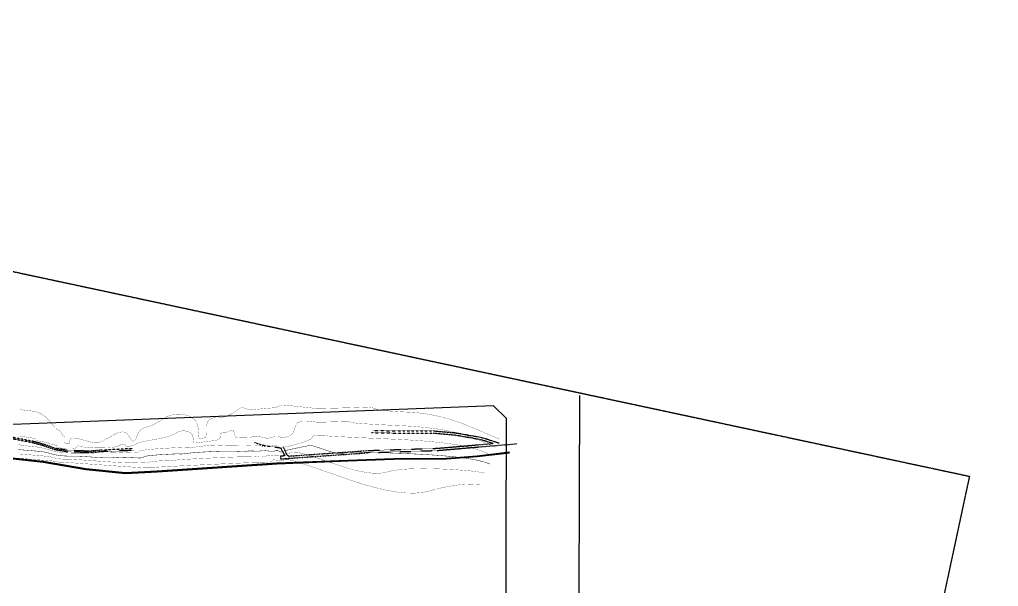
# Model space of a CAD drawing. Extents: x 11113384 to 13069430, y 3172370 to 5201108.
# Drawn here: x 12400344 to 13069430, y 4813356 to 5201108 of the extents above; entities that cross this region are included whole.
import ezdxf

# ---------------------------------------------------------------- set-up
doc = ezdxf.new("R2010")
doc.units = 0
doc.linetypes.add('CENTER2', pattern=[28.575, 19.05, -3.175, 3.175, -3.175])
doc.linetypes.add('X6', pattern=[2, 1, -1])
doc.layers.get('0').update_dxf_attribs({"linetype": 'CONTINUOUS'})
for name, color, linetype in [('1道路红线', 1, 'CONTINUOUS'), ('DGX', 2, 'CONTINUOUS'), ('DLSS', 4, 'CONTINUOUS'), ('DMTZ', 3, 'CONTINUOUS'), ('SXSS', 5, 'CONTINUOUS')]:
    doc.layers.add(name, color=color, linetype=linetype)
doc.linetypes.add('10422', pattern='A,2,[150,AAA.SHX,S=1,R=0,X=0,Y=1],2,[177,AAA.SHX,S=1,R=0,X=0,Y=0.8],1e-09', length=4)

msp = doc.modelspace()

# ---------------------------------------------------------------- linework, layer by layer
at = {"linetype": 'CENTER2', "ltscale": 5}
msp.add_lwpolyline([(11591258, 5201108), (13049603, 4888710), (12797457, 3711631), (11339112, 4024029)], close=True, dxfattribs=at)
at = {"layer": '1道路红线'}
msp.add_lwpolyline([(13069430, 4664020), (12791419, 4665417), (12782448, 4674462), (12783313, 4943953)], dxfattribs=at)
msp.add_lwpolyline([(11752097, 4709836), (12494127, 4723669, -0.118394), (12574100, 4700800, 0.1830605), (12643234, 4664474), (12722396, 4664076, 0.4147455), (12732446, 4674044), (12733262, 4928183), (12724297, 4936835), (12266630, 4919115)], format="xyb", dxfattribs=at)
at = {"layer": 'DGX', "linetype": 'Continuous', "const_width": 150}
for points in [[(12728432, 4914073), (12728312, 4914123), (12724939, 4915552), (12720894, 4917283), (12716179, 4919316), (12710792, 4921651), (12705100, 4923996), (12699470, 4926060), (12693903, 4927842), (12688397, 4929342), (12682953, 4930560), (12677572, 4931497), (12672252, 4932152), (12666995, 4932526), (12662056, 4932765), (12657695, 4933017), (12653910, 4933281), (12650702, 4933559), (12648070, 4933849), (12646015, 4934152), (12644536, 4934467), (12643634, 4934796), (12642962, 4935106), (12642173, 4935367), (12641267, 4935580), (12640244, 4935744), (12639104, 4935859), (12637847, 4935925), (12636473, 4935943), (12634982, 4935911), (12633527, 4935859), (12632262, 4935813), (12631187, 4935773), (12630301, 4935740), (12629606, 4935713), (12629100, 4935693), (12628783, 4935679), (12628656, 4935672), (12628435, 4935663), (12627834, 4935643), (12626853, 4935614), (12625493, 4935575), (12623753, 4935525), (12621633, 4935466), (12619134, 4935396), (12616256, 4935317), (12613377, 4935238), (12610877, 4935170), (12608756, 4935113), (12607015, 4935068), (12605652, 4935034), (12604669, 4935011), (12604065, 4935000), (12603840, 4935000), (12603627, 4935024), (12603062, 4935086), (12602143, 4935185), (12600872, 4935323), (12599247, 4935498), (12597269, 4935711), (12594937, 4935961), (12592253, 4936250), (12589561, 4936537), (12587207, 4936786), (12585191, 4936996), (12583513, 4937168), (12582173, 4937300), (12581171, 4937394), (12580507, 4937448), (12580182, 4937464), (12580035, 4937461), (12579907, 4937458), (12579798, 4937456), (12579709, 4937454), (12579639, 4937453), (12579588, 4937452), (12579556, 4937452), (12579543, 4937452), (12579502, 4937437), (12579383, 4937390), (12579186, 4937313), (12578912, 4937204), (12578561, 4937063), (12578132, 4936892), (12577625, 4936689), (12577042, 4936455), (12576442, 4936221), (12575888, 4936019), (12575380, 4935848), (12574917, 4935709), (12574501, 4935602), (12574129, 4935526), (12573804, 4935482), (12573524, 4935470), (12573168, 4935462), (12572615, 4935431), (12571864, 4935378), (12570915, 4935301), (12569768, 4935202), (12568424, 4935080), (12566882, 4934935), (12565143, 4934767), (12563420, 4934599), (12561926, 4934453), (12560661, 4934330), (12559626, 4934230), (12558821, 4934152), (12558245, 4934097), (12557899, 4934064), (12557782, 4934054), (12557736, 4934069), (12557603, 4934113), (12557382, 4934186), (12557074, 4934288), (12556678, 4934419), (12556195, 4934579), (12555624, 4934767), (12554966, 4934985), (12554308, 4935202), (12553736, 4935391), (12553251, 4935550), (12552852, 4935680), (12552540, 4935781), (12552315, 4935854), (12552177, 4935897), (12552125, 4935911), (12552117, 4935911), (12552111, 4935910), (12552105, 4935909), (12552100, 4935909), (12552097, 4935908), (12552095, 4935906), (12552093, 4935905), (12552093, 4935903), (12552009, 4935845), (12551754, 4935674), (12551331, 4935388), (12550738, 4934990), (12549975, 4934478), (12549042, 4933853), (12547940, 4933115), (12546669, 4932263), (12545294, 4931413), (12543884, 4930682), (12542436, 4930069), (12540953, 4929573), (12539433, 4929196), (12537876, 4928937), (12536284, 4928797), (12534654, 4928774), (12533113, 4928700), (12531782, 4928406), (12530662, 4927893), (12529753, 4927158), (12529055, 4926204), (12528567, 4925030), (12528291, 4923636), (12528226, 4922021), (12528243, 4920402), (12528214, 4918995), (12528138, 4917798), (12528017, 4916813), (12527849, 4916039), (12527636, 4915476), (12527376, 4915124), (12527069, 4914983), (12526740, 4914947), (12526410, 4914910), (12526079, 4914871), (12525747, 4914831), (12525415, 4914789), (12525082, 4914746), (12524748, 4914701), (12524414, 4914655), (12524099, 4914612), (12523826, 4914577), (12523593, 4914550), (12523402, 4914532), (12523251, 4914521), (12523142, 4914518), (12523073, 4914523), (12523045, 4914537), (12523028, 4914665), (12522991, 4915014), (12522935, 4915585), (12522860, 4916377), (12522765, 4917391), (12522651, 4918626), (12522518, 4920082), (12522365, 4921760), (12522082, 4923465), (12521560, 4925003), (12520799, 4926375), (12519798, 4927580), (12518557, 4928618), (12517077, 4929490), (12515357, 4930195), (12513397, 4930733), (12511339, 4931085), (12509324, 4931231), (12507351, 4931171), (12505421, 4930904), (12503533, 4930432), (12501688, 4929753), (12499885, 4928869), (12498125, 4927778), (12496429, 4926648), (12494820, 4925644), (12493298, 4924767), (12491861, 4924017), (12490512, 4923393), (12489248, 4922896), (12488072, 4922525), (12486981, 4922281), (12485971, 4922045), (12485036, 4921697), (12484174, 4921238), (12483387, 4920668), (12482674, 4919987), (12482034, 4919195), (12481470, 4918291), (12480979, 4917276), (12480551, 4916271), (12480173, 4915399), (12479846, 4914659), (12479570, 4914051), (12479345, 4913575), (12479170, 4913231), (12479046, 4913019), (12478973, 4912939), (12478917, 4912923), (12478842, 4912900), (12478751, 4912872), (12478641, 4912838), (12478514, 4912798), (12478370, 4912752), (12478208, 4912700), (12478029, 4912643), (12477810, 4912656), (12477530, 4912818), (12477190, 4913127), (12476788, 4913584), (12476325, 4914189), (12475802, 4914942), (12475217, 4915843), (12474572, 4916891), (12473812, 4917868), (12472883, 4918554), (12471786, 4918949), (12470520, 4919052), (12469087, 4918863), (12467484, 4918384), (12465714, 4917613), (12463775, 4916551), (12461852, 4915419), (12460133, 4914441), (12458615, 4913617), (12457300, 4912945), (12456187, 4912427), (12455276, 4912062), (12454568, 4911850), (12454062, 4911792), (12453672, 4911808), (12453311, 4911820), (12452980, 4911829), (12452679, 4911833), (12452407, 4911833), (12452165, 4911829), (12451952, 4911822), (12451769, 4911810), (12451604, 4911797), (12451447, 4911784), (12451298, 4911771), (12451157, 4911760), (12451024, 4911748), (12450898, 4911737), (12450780, 4911727), (12450671, 4911717), (12450450, 4911742), (12450001, 4911838), (12449323, 4912004), (12448417, 4912240), (12447282, 4912547), (12445919, 4912923), (12444326, 4913370), (12442505, 4913887), (12440691, 4914364), (12439120, 4914692), (12437791, 4914869), (12436704, 4914896), (12435859, 4914774), (12435257, 4914501), (12434897, 4914078), (12434780, 4913506), (12434769, 4912898), (12434728, 4912370), (12434658, 4911922), (12434557, 4911553), (12434427, 4911264), (12434267, 4911055), (12434077, 4910925), (12433858, 4910875), (12433623, 4910867), (12433387, 4910863), (12433152, 4910865), (12432915, 4910871), (12432678, 4910881), (12432441, 4910896), (12432202, 4910916), (12431964, 4910940), (12431742, 4911004), (12431556, 4911142), (12431405, 4911356), (12431289, 4911644), (12431208, 4912007), (12431161, 4912444), (12431150, 4912956), (12431174, 4913543), (12431200, 4914131), (12431194, 4914645), (12431157, 4915086), (12431087, 4915453), (12430986, 4915747), (12430853, 4915968), (12430689, 4916115), (12430493, 4916188), (12430284, 4916251), (12430082, 4916368), (12429886, 4916537), (12429697, 4916759), (12429514, 4917034), (12429338, 4917361), (12429168, 4917742), (12429005, 4918176), (12428833, 4918610), (12428638, 4918992), (12428420, 4919323), (12428179, 4919603), (12427915, 4919831), (12427627, 4920007), (12427317, 4920131), (12426983, 4920204), (12426585, 4920343), (12426083, 4920666), (12425476, 4921171), (12424765, 4921861), (12423950, 4922733), (12423030, 4923789), (12422006, 4925029), (12420878, 4926452), (12419654, 4927885), (12418342, 4929155), (12416942, 4930262), (12415456, 4931206), (12413881, 4931987), (12412219, 4932604), (12410470, 4933059), (12408633, 4933350), (12406850, 4933550), (12405260, 4933731), (12403865, 4933893), (12402665, 4934035), (12401659, 4934158), (12400847, 4934261), (12400229, 4934346)], [(12723545, 4902920), (12721362, 4903861), (12717788, 4905410), (12713517, 4906988), (12708298, 4908423), (12702131, 4909716), (12695017, 4910865), (12686955, 4911872), (12677946, 4912736), (12667988, 4913457), (12657083, 4914035), (12646409, 4914513), (12637146, 4914935), (12629292, 4915300), (12622849, 4915609), (12617815, 4915860), (12614192, 4916055), (12611979, 4916194), (12611176, 4916275), (12611069, 4916325), (12610944, 4916366), (12610799, 4916400), (12610636, 4916426), (12610455, 4916445), (12610254, 4916455), (12610036, 4916458), (12609798, 4916453), (12609566, 4916445), (12609365, 4916437), (12609193, 4916431), (12609052, 4916426), (12608942, 4916422), (12608861, 4916418), (12608811, 4916416), (12608790, 4916415), (12608755, 4916413), (12608659, 4916410), (12608503, 4916406), (12608286, 4916399), (12608009, 4916392), (12607671, 4916382), (12607273, 4916371), (12606815, 4916358), (12606356, 4916346), (12605958, 4916335), (12605620, 4916326), (12605343, 4916319), (12605126, 4916313), (12604969, 4916310), (12604873, 4916308), (12604837, 4916308), (12604800, 4916312), (12604701, 4916323), (12604540, 4916340), (12604316, 4916364), (12604030, 4916395), (12603682, 4916433), (12603272, 4916477), (12602800, 4916527), (12602324, 4916557), (12601903, 4916536), (12601537, 4916465), (12601227, 4916345), (12600971, 4916174), (12600771, 4915954), (12600626, 4915684), (12600536, 4915364), (12600384, 4915011), (12600053, 4914641), (12599543, 4914255), (12598854, 4913852), (12597986, 4913432), (12596939, 4912995), (12595713, 4912542), (12594307, 4912072), (12592845, 4911611), (12591449, 4911184), (12590119, 4910791), (12588855, 4910433), (12587657, 4910108), (12586525, 4909818), (12585458, 4909562), (12584458, 4909340), (12583538, 4909143), (12582714, 4908960), (12581986, 4908793), (12581353, 4908641), (12580816, 4908503), (12580375, 4908381), (12580030, 4908274), (12579780, 4908181), (12579588, 4908101), (12579417, 4908028), (12579266, 4907965), (12579135, 4907909), (12579026, 4907862), (12578936, 4907824), (12578867, 4907794), (12578819, 4907772), (12578762, 4907775), (12578668, 4907818), (12578537, 4907900), (12578368, 4908023), (12578162, 4908186), (12577920, 4908388), (12577639, 4908631), (12577322, 4908914), (12576960, 4909188), (12576544, 4909405), (12576075, 4909565), (12575552, 4909667), (12574976, 4909713), (12574347, 4909701), (12573664, 4909632), (12572928, 4909506), (12572210, 4909361), (12571580, 4909236), (12571038, 4909131), (12570584, 4909046), (12570219, 4908981), (12569942, 4908936), (12569754, 4908910), (12569654, 4908905), (12569540, 4908916), (12569311, 4908942), (12568967, 4908981), (12568508, 4909034), (12567933, 4909101), (12567244, 4909182), (12566439, 4909278), (12565519, 4909386), (12564600, 4909493), (12563800, 4909579), (12563119, 4909645), (12562556, 4909692), (12562111, 4909719), (12561785, 4909726), (12561578, 4909714), (12561489, 4909681), (12561378, 4909646), (12561108, 4909625), (12560677, 4909618), (12560086, 4909625), (12559334, 4909646), (12558422, 4909681), (12557350, 4909730), (12556117, 4909794), (12554862, 4909853), (12553722, 4909892), (12552699, 4909909), (12551791, 4909904), (12550999, 4909879), (12550323, 4909832), (12549763, 4909763), (12549318, 4909674), (12548836, 4909586), (12548164, 4909522), (12547301, 4909481), (12546247, 4909465), (12545004, 4909473), (12543569, 4909506), (12541944, 4909562), (12540129, 4909642), (12538315, 4909727), (12536696, 4909799), (12535269, 4909857), (12534037, 4909901), (12532999, 4909932), (12532154, 4909949), (12531503, 4909952), (12531046, 4909942), (12530621, 4909914), (12530067, 4909866), (12529383, 4909798), (12528569, 4909709), (12527626, 4909599), (12526554, 4909469), (12525352, 4909319), (12524020, 4909148), (12522691, 4908975), (12521495, 4908819), (12520432, 4908680), (12519503, 4908558), (12518708, 4908453), (12518046, 4908364), (12517518, 4908293), (12517124, 4908238), (12516816, 4908197), (12516547, 4908166), (12516317, 4908145), (12516127, 4908133), (12515976, 4908132), (12515863, 4908140), (12515791, 4908158), (12515757, 4908186), (12515741, 4908220), (12515722, 4908257), (12515698, 4908297), (12515671, 4908340), (12515640, 4908385), (12515605, 4908433), (12515566, 4908484), (12515524, 4908538), (12515230, 4908575), (12514439, 4908575), (12513151, 4908539), (12511364, 4908466), (12509080, 4908357), (12506298, 4908212), (12503018, 4908030), (12499240, 4907811), (12495446, 4907570), (12492116, 4907322), (12489251, 4907067), (12486850, 4906804), (12484914, 4906534), (12483442, 4906257), (12482434, 4905972), (12481891, 4905680), (12481549, 4905405), (12481144, 4905171), (12480675, 4904978), (12480144, 4904825), (12479549, 4904714), (12478891, 4904644), (12478170, 4904615), (12477386, 4904627), (12476491, 4904663), (12475436, 4904708), (12474223, 4904761), (12472850, 4904823), (12471318, 4904893), (12469626, 4904971), (12467776, 4905058), (12465766, 4905153), (12463746, 4905236), (12461866, 4905288), (12460125, 4905309), (12458523, 4905297), (12457061, 4905255), (12455739, 4905180), (12454555, 4905074), (12453511, 4904936), (12452576, 4904794), (12451718, 4904674), (12450937, 4904577), (12450233, 4904502), (12449606, 4904449), (12449057, 4904418), (12448585, 4904410), (12448191, 4904424), (12447820, 4904448), (12447421, 4904468), (12446992, 4904485), (12446535, 4904499), (12446049, 4904510), (12445534, 4904517), (12444989, 4904521), (12444416, 4904522), (12443790, 4904521), (12443087, 4904522), (12442306, 4904525), (12441447, 4904529), (12440512, 4904535), (12439499, 4904542), (12438408, 4904550), (12437240, 4904560), (12436049, 4904577), (12434886, 4904609), (12433752, 4904655), (12432647, 4904716), (12431572, 4904790), (12430525, 4904879), (12429507, 4904981), (12428519, 4905098), (12427561, 4905228), (12426636, 4905368), (12425743, 4905520), (12424883, 4905682), (12424056, 4905856), (12423261, 4906041), (12422498, 4906236), (12421768, 4906443), (12421050, 4906653), (12420327, 4906862), (12419596, 4907068), (12418859, 4907271), (12418115, 4907472), (12417364, 4907670), (12416607, 4907866), (12415843, 4908060), (12415049, 4908246), (12414203, 4908420), (12413305, 4908582), (12412354, 4908732), (12411351, 4908869), (12410295, 4908995), (12409187, 4909108), (12408027, 4909209), (12406835, 4909313), (12405632, 4909436), (12404418, 4909577), (12403194, 4909736), (12401958, 4909914), (12400712, 4910111), (12399455, 4910325)], [(12718303, 4890954), (12716374, 4891322), (12712328, 4891913), (12707661, 4892440), (12702374, 4892903), (12696465, 4893303), (12689934, 4893640), (12683350, 4893875), (12677278, 4893972), (12671719, 4893930), (12666672, 4893750), (12662137, 4893432), (12658115, 4892974), (12654606, 4892379), (12651609, 4891645), (12648676, 4891019), (12645357, 4890749), (12641654, 4890835), (12637565, 4891277), (12633091, 4892075), (12628232, 4893229), (12622987, 4894738), (12617358, 4896603), (12611846, 4898520), (12606956, 4900187), (12602687, 4901601), (12599040, 4902765), (12596014, 4903677), (12593610, 4904338), (12591827, 4904747), (12590665, 4904905), (12589832, 4904928), (12589033, 4904932), (12588270, 4904916), (12587543, 4904882), (12586850, 4904828), (12586193, 4904755), (12585571, 4904664), (12584984, 4904553), (12584448, 4904439), (12583979, 4904338), (12583578, 4904251), (12583243, 4904177), (12582976, 4904117), (12582776, 4904070), (12582643, 4904037), (12582577, 4904016), (12582519, 4903991), (12582406, 4903941), (12582241, 4903866), (12582022, 4903768), (12581750, 4903645), (12581425, 4903497), (12581046, 4903326), (12580614, 4903130), (12580178, 4902939), (12579790, 4902784), (12579448, 4902665), (12579154, 4902581), (12578906, 4902532), (12578705, 4902519), (12578550, 4902541), (12578443, 4902599), (12578353, 4902668), (12578249, 4902722), (12578131, 4902762), (12578001, 4902787), (12577857, 4902799), (12577700, 4902796), (12577529, 4902779), (12577345, 4902747), (12577140, 4902713), (12576904, 4902688), (12576639, 4902672), (12576343, 4902666), (12576018, 4902668), (12575662, 4902680), (12575276, 4902701), (12574860, 4902731), (12574428, 4902767), (12573992, 4902805), (12573553, 4902846), (12573111, 4902889), (12572665, 4902935), (12572216, 4902983), (12571764, 4903033), (12571309, 4903086), (12570873, 4903127), (12570479, 4903139), (12570127, 4903123), (12569818, 4903079), (12569550, 4903007), (12569325, 4902907), (12569142, 4902780), (12569001, 4902624), (12568843, 4902467), (12568609, 4902336), (12568300, 4902232), (12567915, 4902153), (12567454, 4902101), (12566918, 4902074), (12566305, 4902074), (12565617, 4902100), (12564924, 4902133), (12564294, 4902154), (12563728, 4902163), (12563226, 4902161), (12562788, 4902147), (12562415, 4902121), (12562105, 4902083), (12561859, 4902034), (12561593, 4901985), (12561221, 4901949), (12560744, 4901927), (12560162, 4901918), (12559474, 4901923), (12558681, 4901940), (12557783, 4901972), (12556780, 4902016), (12555461, 4902048), (12553616, 4902042), (12551246, 4901998), (12548351, 4901917), (12544930, 4901797), (12540983, 4901640), (12536511, 4901444), (12531513, 4901211), (12526533, 4900968), (12522112, 4900745), (12518252, 4900540), (12514951, 4900353), (12512211, 4900186), (12510030, 4900038), (12508410, 4899908), (12507349, 4899797), (12506615, 4899705), (12505976, 4899629), (12505429, 4899572), (12504977, 4899531), (12504618, 4899508), (12504353, 4899503), (12504182, 4899515), (12504105, 4899544), (12503962, 4899573), (12503593, 4899583), (12503000, 4899576), (12502181, 4899550), (12501137, 4899506), (12499868, 4899444), (12498373, 4899363), (12496654, 4899264), (12494927, 4899155), (12493412, 4899042), (12492108, 4898926), (12491016, 4898806), (12490135, 4898684), (12489465, 4898557), (12489006, 4898428), (12488759, 4898295), (12488604, 4898170), (12488419, 4898063), (12488206, 4897975), (12487964, 4897906), (12487693, 4897855), (12487394, 4897823), (12487066, 4897810), (12486709, 4897815), (12486302, 4897832), (12485822, 4897852), (12485270, 4897877), (12484645, 4897905), (12483948, 4897937), (12483178, 4897972), (12482336, 4898012), (12481422, 4898055), (12480502, 4898093), (12479647, 4898117), (12478855, 4898126), (12478126, 4898121), (12477461, 4898101), (12476859, 4898067), (12476320, 4898019), (12475845, 4897956), (12475128, 4897913), (12473861, 4897920), (12472045, 4897980), (12469681, 4898091), (12466768, 4898254), (12463306, 4898469), (12459295, 4898736), (12454735, 4899054), (12450186, 4899377), (12446209, 4899656), (12442803, 4899893), (12439968, 4900086), (12437704, 4900236), (12436011, 4900344), (12434890, 4900408), (12434339, 4900429), (12434057, 4900429), (12433740, 4900429), (12433388, 4900430), (12433002, 4900432), (12432580, 4900435), (12432124, 4900438), (12431632, 4900442), (12431106, 4900446), (12430569, 4900454), (12430045, 4900468), (12429534, 4900489), (12429037, 4900516), (12428552, 4900550), (12428080, 4900590), (12427622, 4900636), (12427177, 4900689), (12426745, 4900747), (12426328, 4900810), (12425926, 4900879), (12425539, 4900952), (12425166, 4901030), (12424807, 4901113), (12424464, 4901201), (12424135, 4901294), (12423812, 4901389), (12423486, 4901483), (12423156, 4901576), (12422824, 4901668), (12422489, 4901758), (12422151, 4901848), (12421810, 4901936), (12421465, 4902023), (12420887, 4902125), (12419843, 4902256), (12418333, 4902417), (12416358, 4902609), (12413917, 4902830), (12411011, 4903081), (12407639, 4903362), (12403801, 4903673), (12399948, 4903985)], [(12714833, 4883036), (12714530, 4883056), (12711359, 4883220), (12707968, 4883277), (12704438, 4883154), (12700770, 4882849), (12696962, 4882364), (12693016, 4881698), (12688932, 4880851), (12684708, 4879824), (12680346, 4878615), (12675603, 4877603), (12670238, 4877167), (12664249, 4877306), (12657638, 4878021), (12650404, 4879311), (12642547, 4881176), (12634068, 4883616), (12624965, 4886632), (12616094, 4889731), (12608306, 4892420), (12601603, 4894700), (12595985, 4896571), (12591451, 4898032), (12588002, 4899083), (12585637, 4899726), (12584356, 4899959), (12583641, 4899977), (12582974, 4899975), (12582355, 4899954), (12581784, 4899913), (12581260, 4899853), (12580784, 4899772), (12580355, 4899672), (12579975, 4899553), (12579636, 4899431), (12579332, 4899326), (12579065, 4899238), (12578833, 4899166), (12578637, 4899111), (12578476, 4899072), (12578352, 4899049), (12578263, 4899043), (12578197, 4899050), (12578142, 4899064), (12578096, 4899087), (12578062, 4899118), (12578037, 4899157), (12578023, 4899205), (12578020, 4899260), (12578026, 4899324), (12578013, 4899389), (12577951, 4899450), (12577838, 4899507), (12577676, 4899558), (12577465, 4899605), (12577204, 4899648), (12576893, 4899686), (12576532, 4899719), (12576159, 4899750), (12575809, 4899779), (12575482, 4899808), (12575180, 4899835), (12574900, 4899862), (12574645, 4899888), (12574412, 4899913), (12574204, 4899936), (12574009, 4899944), (12573818, 4899919), (12573631, 4899862), (12573448, 4899773), (12573270, 4899651), (12573095, 4899498), (12572924, 4899313), (12572757, 4899095), (12572575, 4898877), (12572360, 4898692), (12572111, 4898538), (12571829, 4898417), (12571514, 4898328), (12571165, 4898271), (12570783, 4898246), (12570368, 4898253), (12569954, 4898272), (12569579, 4898285), (12569243, 4898291), (12568944, 4898289), (12568683, 4898281), (12568460, 4898265), (12568276, 4898243), (12568130, 4898213), (12567971, 4898184), (12567750, 4898163), (12567466, 4898150), (12567119, 4898145), (12566710, 4898147), (12566237, 4898158), (12565703, 4898176), (12565105, 4898203), (12564034, 4898208), (12562077, 4898164), (12559235, 4898069), (12555508, 4897924), (12550895, 4897730), (12545398, 4897485), (12539015, 4897191), (12531747, 4896846), (12524498, 4896497), (12518175, 4896189), (12512776, 4895922), (12508302, 4895697), (12504752, 4895512), (12502127, 4895368), (12500427, 4895266), (12499651, 4895205), (12499357, 4895168), (12499100, 4895138), (12498881, 4895114), (12498700, 4895098), (12498556, 4895089), (12498450, 4895087), (12498381, 4895092), (12498350, 4895103), (12498292, 4895115), (12498145, 4895119), (12497906, 4895116), (12497578, 4895106), (12497159, 4895088), (12496650, 4895063), (12496050, 4895031), (12495360, 4894991), (12494668, 4894947), (12494060, 4894902), (12493537, 4894855), (12493099, 4894807), (12492745, 4894758), (12492476, 4894708), (12492292, 4894656), (12492193, 4894602), (12492131, 4894552), (12492057, 4894509), (12491971, 4894474), (12491874, 4894446), (12491766, 4894426), (12491646, 4894413), (12491514, 4894408), (12491371, 4894410), (12491207, 4894416), (12491015, 4894425), (12490793, 4894434), (12490543, 4894446), (12490263, 4894458), (12489954, 4894473), (12489616, 4894489), (12489249, 4894506), (12488881, 4894521), (12488537, 4894531), (12488220, 4894534), (12487927, 4894532), (12487660, 4894524), (12487419, 4894511), (12487203, 4894492), (12487012, 4894466), (12486403, 4894472), (12484933, 4894543), (12482600, 4894681), (12479405, 4894886), (12475349, 4895157), (12470430, 4895494), (12464650, 4895898), (12458007, 4896369), (12451370, 4896841), (12445603, 4897250), (12440708, 4897596), (12436684, 4897879), (12433531, 4898100), (12431250, 4898257), (12429840, 4898351), (12429301, 4898382), (12429191, 4898382), (12429067, 4898383), (12428930, 4898383), (12428779, 4898384), (12428614, 4898385), (12428436, 4898386), (12428244, 4898387), (12428039, 4898389), (12427829, 4898392), (12427625, 4898398), (12427426, 4898406), (12427231, 4898417), (12427042, 4898430), (12426858, 4898445), (12426679, 4898463), (12426506, 4898484), (12426337, 4898507), (12426174, 4898531), (12426018, 4898558), (12425866, 4898587), (12425721, 4898617), (12425581, 4898650), (12425447, 4898684), (12425318, 4898720), (12425192, 4898757), (12425065, 4898794), (12424937, 4898830), (12424807, 4898866), (12424676, 4898901), (12424544, 4898936), (12424411, 4898971), (12424277, 4899005), (12423806, 4899064), (12422663, 4899174), (12420847, 4899335), (12418360, 4899547), (12415200, 4899810), (12411369, 4900124), (12406865, 4900489), (12401689, 4900904), (12396505, 4901321)]]:
    msp.add_lwpolyline(points, dxfattribs=at)
at = {"layer": 'DGX', "linetype": 'Continuous', "const_width": 150, "flags": 128}
msp.add_lwpolyline([(12399700, 4916301), (12400644, 4916189), (12401753, 4916030), (12403029, 4915823), (12404320, 4915605), (12405477, 4915412), (12406500, 4915243), (12407388, 4915100), (12408141, 4914981), (12408761, 4914888), (12409245, 4914819), (12409595, 4914775), (12409871, 4914731), (12410134, 4914663), (12410384, 4914570), (12410621, 4914452), (12410845, 4914310), (12411055, 4914144), (12411252, 4913953), (12411437, 4913737), (12411665, 4913515), (12411994, 4913305), (12412425, 4913106), (12412957, 4912919), (12413590, 4912744), (12414325, 4912580), (12415161, 4912427), (12416098, 4912287), (12417027, 4912154), (12417836, 4912024), (12418527, 4911898), (12419099, 4911775), (12419552, 4911656), (12419886, 4911541), (12420101, 4911429), (12420198, 4911320), (12420282, 4911212), (12420460, 4911099), (12420732, 4910983), (12421097, 4910863), (12421557, 4910740), (12422110, 4910612), (12422758, 4910481), (12423499, 4910345), (12424237, 4910204), (12424875, 4910055), (12425412, 4909898), (12425850, 4909733), (12426187, 4909559), (12426424, 4909378), (12426561, 4909188), (12426598, 4908991), (12426636, 4908796), (12426777, 4908615), (12427021, 4908449), (12427368, 4908296), (12427818, 4908157), (12428371, 4908032), (12429027, 4907921), (12429786, 4907824), (12430595, 4907742), (12431403, 4907675), (12432209, 4907624), (12433013, 4907589), (12433815, 4907569), (12434615, 4907565), (12435414, 4907576), (12436210, 4907603), (12436956, 4907654), (12437602, 4907735), (12438149, 4907847), (12438595, 4907990), (12438943, 4908164), (12439190, 4908369), (12439338, 4908606), (12439386, 4908873), (12439437, 4909122), (12439594, 4909307), (12439857, 4909426), (12440225, 4909479), (12440699, 4909467), (12441279, 4909390), (12441965, 4909247), (12442756, 4909039), (12443572, 4908815), (12444331, 4908626), (12445033, 4908472), (12445678, 4908351), (12446265, 4908266), (12446796, 4908215), (12447270, 4908198), (12447686, 4908216), (12448089, 4908253), (12448520, 4908291), (12448979, 4908331), (12449467, 4908372), (12449984, 4908416), (12450529, 4908461), (12451103, 4908508), (12451705, 4908557), (12452376, 4908600), (12453155, 4908628), (12454041, 4908642), (12455036, 4908640), (12456140, 4908625), (12457351, 4908595), (12458670, 4908550), (12460098, 4908491), (12461530, 4908455), (12462866, 4908479), (12464104, 4908565), (12465245, 4908711), (12466288, 4908918), (12467234, 4909185), (12468083, 4909514), (12468834, 4909903), (12469507, 4910272), (12470122, 4910539), (12470679, 4910706), (12471177, 4910771), (12471616, 4910735), (12471997, 4910598), (12472320, 4910360), (12472584, 4910021), (12472846, 4909669), (12473165, 4909393), (12473539, 4909194), (12473969, 4909070), (12474455, 4909023), (12474996, 4909052), (12475594, 4909156), (12476247, 4909337), (12476896, 4909546), (12477482, 4909733), (12478004, 4909899), (12478463, 4910043), (12478859, 4910167), (12479190, 4910269), (12479459, 4910350), (12479664, 4910410), (12479830, 4910465), (12479983, 4910534), (12480123, 4910616), (12480248, 4910710), (12480361, 4910818), (12480459, 4910939), (12480545, 4911072), (12480616, 4911219), (12480857, 4911394), (12481448, 4911611), (12482390, 4911871), (12483682, 4912174), (12485326, 4912520), (12487320, 4912908), (12489665, 4913340), (12492361, 4913814), (12495105, 4914314), (12497595, 4914825), (12499832, 4915346), (12501815, 4915877), (12503544, 4916418), (12505019, 4916970), (12506241, 4917532), (12507208, 4918104), (12508059, 4918631), (12508931, 4919059), (12509823, 4919387), (12510735, 4919615), (12511669, 4919744), (12512622, 4919773), (12513597, 4919703), (12514592, 4919532), (12515539, 4919272), (12516371, 4918931), (12517086, 4918510), (12517686, 4918008), (12518170, 4917425), (12518538, 4916762), (12518791, 4916018), (12518927, 4915194), (12519003, 4914380), (12519071, 4913666), (12519133, 4913053), (12519188, 4912541), (12519237, 4912129), (12519279, 4911818), (12519314, 4911608), (12519343, 4911498), (12519438, 4911453), (12519673, 4911435), (12520047, 4911444), (12520562, 4911481), (12521216, 4911545), (12522010, 4911637), (12522944, 4911756), (12524017, 4911903), (12525159, 4912060), (12526299, 4912213), (12527437, 4912361), (12528572, 4912504), (12529705, 4912641), (12530835, 4912773), (12531963, 4912901), (12533088, 4913023), (12534142, 4913176), (12535052, 4913394), (12535821, 4913678), (12536447, 4914028), (12536930, 4914444), (12537271, 4914925), (12537470, 4915473), (12537526, 4916086), (12537550, 4916691), (12537654, 4917213), (12537836, 4917653), (12538098, 4918010), (12538438, 4918285), (12538858, 4918478), (12539357, 4918588), (12539934, 4918615), (12540545, 4918624), (12541142, 4918677), (12541726, 4918775), (12542296, 4918917), (12542854, 4919103), (12543398, 4919334), (12543928, 4919610), (12544446, 4919929), (12544933, 4920204), (12545374, 4920341), (12545768, 4920343), (12546116, 4920208), (12546417, 4919937), (12546672, 4919530), (12546880, 4918986), (12547041, 4918307), (12547187, 4917604), (12547349, 4916992), (12547527, 4916471), (12547721, 4916040), (12547931, 4915700), (12548156, 4915451), (12548398, 4915292), (12548656, 4915224), (12548923, 4915202), (12549193, 4915179), (12549466, 4915157), (12549742, 4915135), (12550021, 4915113), (12550303, 4915092), (12550588, 4915070), (12550876, 4915049), (12551184, 4915030), (12551528, 4915016), (12551908, 4915007), (12552325, 4915003), (12552779, 4915004), (12553269, 4915010), (12553795, 4915021), (12554358, 4915037), (12554916, 4915054), (12555427, 4915069), (12555891, 4915083), (12556309, 4915095), (12556679, 4915106), (12557004, 4915114), (12557281, 4915121), (12557512, 4915127), (12557713, 4915135), (12557903, 4915152), (12558079, 4915176), (12558244, 4915209), (12558397, 4915249), (12558537, 4915298), (12558665, 4915355), (12558780, 4915420), (12558887, 4915485), (12558990, 4915540), (12559087, 4915587), (12559179, 4915625), (12559266, 4915654), (12559348, 4915674), (12559426, 4915686), (12559498, 4915688), (12559572, 4915685), (12559656, 4915681), (12559750, 4915675), (12559852, 4915668), (12559964, 4915660), (12560086, 4915650), (12560217, 4915638), (12560357, 4915625), (12560509, 4915614), (12560677, 4915610), (12560860, 4915612), (12561058, 4915621), (12561272, 4915636), (12561500, 4915657), (12561744, 4915685), (12562003, 4915719), (12562290, 4915750), (12562618, 4915767), (12562988, 4915769), (12563400, 4915758), (12563852, 4915733), (12564346, 4915694), (12564882, 4915641), (12565459, 4915574), (12566027, 4915500), (12566536, 4915426), (12566986, 4915352), (12567377, 4915278), (12567709, 4915204), (12567982, 4915130), (12568196, 4915056), (12568351, 4914982), (12568490, 4914914), (12568654, 4914860), (12568844, 4914819), (12569059, 4914792), (12569300, 4914778), (12569567, 4914777), (12569860, 4914789), (12570178, 4914815), (12570515, 4914853), (12570866, 4914902), (12571231, 4914963), (12571609, 4915035), (12572001, 4915118), (12572406, 4915213), (12572824, 4915318), (12573256, 4915436), (12573694, 4915549), (12574127, 4915642), (12574558, 4915716), (12574985, 4915770), (12575409, 4915804), (12575829, 4915819), (12576246, 4915815), (12576660, 4915790), (12577050, 4915756), (12577398, 4915720), (12577704, 4915684), (12577966, 4915646), (12578186, 4915608), (12578363, 4915569), (12578497, 4915529), (12578589, 4915488), (12578665, 4915445), (12578752, 4915398), (12578849, 4915347), (12578958, 4915293), (12579078, 4915235), (12579210, 4915174), (12579352, 4915109), (12579505, 4915040), (12579713, 4914992), (12580021, 4914992), (12580429, 4915039), (12580936, 4915133), (12581543, 4915274), (12582250, 4915462), (12583056, 4915697), (12583961, 4915979), (12584871, 4916344), (12585690, 4916828), (12586418, 4917430), (12587054, 4918151), (12587600, 4918990), (12588054, 4919949), (12588418, 4921025), (12588690, 4922221), (12589017, 4923385), (12589545, 4924367), (12590273, 4925169), (12591202, 4925788), (12592332, 4926227), (12593663, 4926484), (12595194, 4926559), (12596926, 4926453), (12598645, 4926268), (12600138, 4926108), (12601404, 4925972), (12602444, 4925860), (12603257, 4925772), (12603844, 4925708), (12604204, 4925669), (12604338, 4925654), (12604469, 4925654), (12604819, 4925660), (12605389, 4925674), (12606179, 4925693), (12607188, 4925720), (12608417, 4925752), (12609866, 4925792), (12611535, 4925837), (12613204, 4925884), (12614652, 4925924), (12615881, 4925958), (12616889, 4925987), (12617678, 4926010), (12618246, 4926027), (12618595, 4926038), (12618723, 4926043), (12618797, 4926048), (12618980, 4926056), (12619274, 4926067), (12619677, 4926083), (12620190, 4926102), (12620813, 4926125), (12621547, 4926152), (12622390, 4926182), (12623254, 4926200), (12624051, 4926190), (12624779, 4926152), (12625440, 4926085), (12626033, 4925990), (12626558, 4925867), (12627016, 4925715), (12627405, 4925535), (12628258, 4925330), (12630103, 4925104), (12632943, 4924855), (12636775, 4924584), (12641601, 4924291), (12647420, 4923976), (12654233, 4923639), (12662039, 4923280), (12670120, 4922805), (12677759, 4922116), (12684954, 4921216), (12691707, 4920104), (12698017, 4918779), (12703884, 4917242), (12709308, 4915492), (12714290, 4913531), (12718771, 4911589), (12722693, 4909898), (12725985, 4908488)], dxfattribs=at)
at = {"layer": 'DGX', "color": 3, "linetype": 'Continuous', "const_width": 300}
for points in [[(12721840, 4897049), (12721286, 4897290), (12717981, 4898473), (12713736, 4899560), (12708550, 4900550), (12702423, 4901445), (12695356, 4902243), (12687348, 4902945), (12678399, 4903551), (12668510, 4904060), (12658732, 4904473), (12650118, 4904791), (12642668, 4905012), (12636381, 4905136), (12631258, 4905165), (12627299, 4905098), (12624503, 4904934), (12622872, 4904674), (12621748, 4904435), (12620477, 4904331), (12619058, 4904364), (12617491, 4904534), (12615777, 4904839), (12613916, 4905281), (12611907, 4905859), (12609750, 4906574), (12607639, 4907308), (12605765, 4907947), (12604130, 4908489), (12602733, 4908934), (12601573, 4909284), (12600652, 4909537), (12599969, 4909694), (12599524, 4909754), (12599089, 4909739), (12598436, 4909666), (12597564, 4909538), (12596475, 4909353), (12595167, 4909112), (12593640, 4908814), (12591896, 4908460), (12589934, 4908050), (12587984, 4907636), (12586279, 4907270), (12584818, 4906953), (12583602, 4906685), (12582629, 4906465), (12581901, 4906295), (12581418, 4906172), (12581179, 4906099), (12581053, 4906046), (12580912, 4905985), (12580753, 4905916), (12580579, 4905839), (12580388, 4905754), (12580180, 4905661), (12579956, 4905560), (12579716, 4905451), (12579470, 4905357), (12579229, 4905301), (12578992, 4905282), (12578761, 4905302), (12578534, 4905359), (12578312, 4905454), (12578095, 4905586), (12577883, 4905757), (12577656, 4905928), (12577396, 4906063), (12577103, 4906163), (12576776, 4906227), (12576417, 4906256), (12576023, 4906248), (12575597, 4906205), (12575137, 4906126), (12574675, 4906037), (12574242, 4905962), (12573838, 4905902), (12573464, 4905856), (12573118, 4905825), (12572802, 4905808), (12572515, 4905806), (12572257, 4905818), (12571984, 4905842), (12571652, 4905873), (12571260, 4905913), (12570809, 4905962), (12570299, 4906018), (12569730, 4906083), (12569102, 4906155), (12568414, 4906236), (12567737, 4906310), (12567140, 4906359), (12566623, 4906384), (12566187, 4906386), (12565831, 4906363), (12565555, 4906317), (12565360, 4906247), (12565245, 4906152), (12565111, 4906056), (12564859, 4905981), (12564489, 4905925), (12564000, 4905889), (12563394, 4905873), (12562670, 4905878), (12561828, 4905902), (12560867, 4905947), (12559893, 4905993), (12559008, 4906023), (12558213, 4906036), (12557509, 4906033), (12556894, 4906013), (12556369, 4905976), (12555934, 4905923), (12555589, 4905854), (12555214, 4905785), (12554692, 4905735), (12554022, 4905704), (12553205, 4905692), (12552239, 4905698), (12551125, 4905723), (12549864, 4905767), (12548454, 4905829), (12546888, 4905888), (12545156, 4905920), (12543258, 4905928), (12541194, 4905909), (12538964, 4905865), (12536569, 4905794), (12534007, 4905698), (12531280, 4905576), (12528567, 4905440), (12526050, 4905300), (12523728, 4905157), (12521601, 4905010), (12519669, 4904860), (12517933, 4904707), (12516392, 4904550), (12515047, 4904390), (12513874, 4904241), (12512851, 4904121), (12511978, 4904029), (12511254, 4903964), (12510681, 4903927), (12510257, 4903919), (12509984, 4903938), (12509860, 4903984), (12509631, 4904030), (12509042, 4904047), (12508093, 4904035), (12506784, 4903994), (12505115, 4903924), (12503086, 4903824), (12500696, 4903695), (12497947, 4903538), (12495187, 4903363), (12492764, 4903182), (12490679, 4902996), (12488933, 4902805), (12487524, 4902609), (12486453, 4902407), (12485720, 4902200), (12485325, 4901988), (12485076, 4901787), (12484781, 4901617), (12484441, 4901476), (12484054, 4901366), (12483621, 4901285), (12483143, 4901234), (12482618, 4901212), (12482048, 4901221), (12481396, 4901248), (12480629, 4901280), (12479746, 4901319), (12478747, 4901364), (12477633, 4901415), (12476402, 4901472), (12475056, 4901535), (12473594, 4901604), (12472124, 4901665), (12470756, 4901702), (12469490, 4901717), (12468325, 4901709), (12467261, 4901678), (12466299, 4901624), (12465438, 4901547), (12464678, 4901446), (12463852, 4901353), (12462789, 4901297), (12461491, 4901278), (12459957, 4901296), (12458187, 4901351), (12456182, 4901444), (12453940, 4901573), (12451463, 4901739), (12449003, 4901912), (12446815, 4902062), (12444898, 4902189), (12443251, 4902293), (12441876, 4902373), (12440772, 4902430), (12439940, 4902464), (12439378, 4902475), (12438924, 4902475), (12438413, 4902476), (12437847, 4902478), (12437224, 4902481), (12436546, 4902485), (12435811, 4902490), (12435020, 4902496), (12434173, 4902503), (12433309, 4902516), (12432465, 4902539), (12431643, 4902572), (12430842, 4902616), (12430062, 4902670), (12429303, 4902734), (12428565, 4902809), (12427848, 4902893), (12427153, 4902987), (12426482, 4903089), (12425835, 4903199), (12425211, 4903317), (12424611, 4903443), (12424034, 4903577), (12423481, 4903719), (12422951, 4903869), (12422431, 4904021), (12421906, 4904172), (12421376, 4904322), (12420841, 4904469), (12420302, 4904615), (12419757, 4904759), (12419208, 4904901), (12418654, 4905041), (12417968, 4905185), (12417023, 4905338), (12415819, 4905500), (12414356, 4905670), (12412634, 4905849), (12410653, 4906038), (12408413, 4906235), (12405914, 4906441), (12403391, 4906649), (12401080, 4906853), (12398981, 4907054)], [(12718782, 4898186), (12717981, 4898473), (12713736, 4899560), (12708550, 4900550), (12702423, 4901445), (12695356, 4902243), (12687348, 4902945), (12678399, 4903551), (12668510, 4904060), (12658732, 4904473), (12650118, 4904791), (12642668, 4905012), (12636381, 4905136), (12631258, 4905165), (12627299, 4905098), (12624503, 4904934), (12622872, 4904674), (12621748, 4904435), (12620477, 4904331), (12619058, 4904364), (12617491, 4904534), (12615777, 4904839), (12613916, 4905281), (12611907, 4905859), (12609750, 4906574), (12607639, 4907308), (12605765, 4907947), (12604130, 4908489), (12602733, 4908934), (12601573, 4909284), (12600652, 4909537), (12599969, 4909694), (12599524, 4909754), (12599089, 4909739), (12598436, 4909666), (12597564, 4909538), (12596475, 4909353), (12595167, 4909112), (12593640, 4908814), (12591896, 4908460), (12589934, 4908050), (12587984, 4907636), (12586279, 4907270), (12584818, 4906953), (12583602, 4906685), (12582629, 4906465), (12581901, 4906295), (12581418, 4906172), (12581179, 4906099), (12581053, 4906046), (12580912, 4905985), (12580753, 4905916), (12580579, 4905839), (12580388, 4905754), (12580180, 4905661), (12579956, 4905560), (12579716, 4905451), (12579470, 4905357), (12579229, 4905301), (12578992, 4905282), (12578761, 4905302), (12578534, 4905359), (12578312, 4905454), (12578095, 4905586), (12577883, 4905757), (12577656, 4905928), (12577396, 4906063), (12577103, 4906163), (12576776, 4906227), (12576417, 4906256), (12576023, 4906248), (12575597, 4906205), (12575137, 4906126), (12574675, 4906037), (12574242, 4905962), (12573838, 4905902), (12573464, 4905856), (12573118, 4905825), (12572802, 4905808), (12572515, 4905806), (12572257, 4905818), (12571984, 4905842), (12571652, 4905873), (12571260, 4905913), (12570809, 4905962), (12570299, 4906018), (12569730, 4906083), (12569102, 4906155), (12568414, 4906236), (12567737, 4906310), (12567140, 4906359), (12566623, 4906384), (12566187, 4906386), (12565831, 4906363), (12565555, 4906317), (12565360, 4906247), (12565245, 4906152), (12565111, 4906056), (12564859, 4905981), (12564489, 4905925), (12564000, 4905889), (12563394, 4905873), (12562670, 4905878), (12561828, 4905902), (12560867, 4905947), (12559893, 4905993), (12559008, 4906023), (12558213, 4906036), (12557509, 4906033), (12556894, 4906013), (12556369, 4905976), (12555934, 4905923), (12555589, 4905854), (12555214, 4905785), (12554692, 4905735), (12554022, 4905704), (12553205, 4905692), (12552239, 4905698), (12551125, 4905723), (12549864, 4905767), (12548454, 4905829), (12546888, 4905888), (12545156, 4905920), (12543258, 4905928), (12541194, 4905909), (12538964, 4905865), (12536569, 4905794), (12534007, 4905698), (12531280, 4905576), (12528567, 4905440), (12526050, 4905300), (12523728, 4905157), (12521601, 4905010), (12519669, 4904860), (12517933, 4904707), (12516392, 4904550), (12515047, 4904390), (12513874, 4904241), (12512851, 4904121), (12511978, 4904029), (12511254, 4903964), (12510681, 4903927), (12510257, 4903919), (12509984, 4903938), (12509860, 4903984), (12509631, 4904030), (12509042, 4904047), (12508093, 4904035), (12506784, 4903994), (12505115, 4903924), (12503086, 4903824), (12500696, 4903695), (12497947, 4903538), (12495187, 4903363), (12492764, 4903182), (12490679, 4902996), (12488933, 4902805), (12487524, 4902609), (12486453, 4902407), (12485720, 4902200), (12485325, 4901988), (12485076, 4901787), (12484781, 4901617), (12484441, 4901476), (12484054, 4901366), (12483621, 4901285), (12483143, 4901234), (12482618, 4901212), (12482048, 4901221), (12481396, 4901248), (12480629, 4901280), (12479746, 4901319), (12478747, 4901364), (12477633, 4901415), (12476402, 4901472), (12475056, 4901535), (12473594, 4901604), (12472124, 4901665), (12470756, 4901702), (12469490, 4901717), (12468325, 4901709), (12467261, 4901678), (12466299, 4901624), (12465438, 4901547), (12464678, 4901446), (12463852, 4901353), (12462789, 4901297), (12461491, 4901278), (12459957, 4901296), (12458187, 4901351), (12456182, 4901444), (12453940, 4901573), (12451463, 4901739), (12449003, 4901912), (12446815, 4902062), (12444898, 4902189), (12443251, 4902293), (12441876, 4902373), (12440772, 4902430), (12439940, 4902464), (12439378, 4902475), (12438924, 4902475), (12438413, 4902476), (12437847, 4902478), (12437224, 4902481), (12436546, 4902485), (12435811, 4902490), (12435020, 4902496), (12434173, 4902503), (12433309, 4902516), (12432465, 4902539), (12431643, 4902572), (12430842, 4902616), (12430062, 4902670), (12429303, 4902734), (12428565, 4902809), (12427848, 4902893), (12427153, 4902987), (12426482, 4903089), (12425835, 4903199), (12425211, 4903317), (12424611, 4903443), (12424034, 4903577), (12423481, 4903719), (12422951, 4903869), (12422431, 4904021), (12421906, 4904172), (12421376, 4904322), (12420841, 4904469), (12420302, 4904615), (12419757, 4904759), (12419208, 4904901), (12418654, 4905041), (12417968, 4905185), (12417023, 4905338), (12415819, 4905500), (12414356, 4905670), (12412634, 4905849), (12410653, 4906038), (12408413, 4906235), (12405914, 4906441), (12403391, 4906649), (12401080, 4906853), (12398981, 4907054)]]:
    msp.add_lwpolyline(points, dxfattribs=at)
at = {"layer": 'DLSS', "linetype": 'X6', "flags": 128}
for points in [[(12640851, 4918551), (12659574, 4918216), (12682950, 4918297), (12698241, 4916937), (12715925, 4913820), (12724320, 4911139)], [(12641921, 4920032), (12659585, 4919716), (12683014, 4919798), (12698438, 4918425), (12716285, 4915280), (12728215, 4911470)], [(12478529, 4906392), (12455774, 4905488), (12447670, 4904851), (12443165, 4905029), (12433094, 4905409), (12424415, 4906819), (12417538, 4909250), (12409765, 4911487), (12397450, 4913901), (12388750, 4915328), (12383795, 4915250), (12371648, 4914186), (12357273, 4913471), (12339804, 4914377), (12333594, 4914140), (12331976, 4913610), (12327337, 4913033), (12302534, 4899001), (12292599, 4895229), (12286268, 4893596), (12279775, 4893059), (12272898, 4893791), (12264769, 4896296), (12254304, 4900323), (12250670, 4902191), (12239890, 4909378), (12236554, 4911695), (12232176, 4912193), (12222992, 4909256), (12208828, 4906813), (12194079, 4903454), (12186623, 4903409), (12174431, 4904506), (12170314, 4904558), (12156383, 4901778), (12151376, 4900781), (12136856, 4896967), (12125094, 4895749), (12121483, 4894584), (12115205, 4891923), (12102885, 4887534), (12085776, 4882356), (12077984, 4882382), (12067631, 4883246), (12049253, 4884652), (12044096, 4884856), (12033119, 4884504), (12019979, 4887382), (12015644, 4885578), (12010920, 4886759), (12006531, 4888847), (12000724, 4890867), (11994792, 4891419), (11986141, 4891155), (11981344, 4889900), (11973837, 4888725), (11971295, 4888451), (11966492, 4889229), (11959633, 4889209), (11957393, 4888965), (11952069, 4888200), (11948571, 4887083), (11944039, 4885373), (11936901, 4881132), (11930574, 4877672), (11924375, 4874207), (11921578, 4873652)], [(12477873, 4907643), (12455715, 4906486), (12447651, 4905853), (12443203, 4906028), (12433193, 4906406), (12424663, 4907792), (12417844, 4910203), (12410000, 4912460), (12397627, 4914885), (12388823, 4916329), (12383743, 4916250), (12371580, 4915184), (12357274, 4914472), (12339811, 4915378), (12337933, 4915890)], [(12560842, 4911935), (12565772, 4910186), (12570311, 4909328), (12578655, 4908195), (12581602, 4902704), (12578604, 4902364), (12578816, 4900496), (12584652, 4901020), (12639168, 4904843), (12685713, 4906355), (12740398, 4910999)], [(12580397, 4908921), (12580397, 4908921), (12580397, 4908921), (12580397, 4908921), (12583108, 4903227), (12584533, 4902515), (12639091, 4906342), (12685625, 4907853), (12724320, 4911139)]]:
    msp.add_lwpolyline(points, dxfattribs=at)
at = {"layer": 'DMTZ', "linetype": '10422', "flags": 128}
msp.add_lwpolyline([(12735115, 4905123), (12713169, 4902406), (12689108, 4900673), (12662221, 4900915), (12624865, 4899478), (12576295, 4897576), (12576295, 4897576), (12494494, 4892128), (12472804, 4890953), (12445692, 4893699), (12416529, 4898714), (12387747, 4901854), (12365006, 4900313), (12336324, 4893367), (12303262, 4881135), (12292126, 4880445), (12236588, 4885026), (12222297, 4885968), (12204435, 4885204), (12185561, 4881866), (12161651, 4876012), (12149397, 4873266), (12103973, 4875184), (12071537, 4873942), (12039906, 4874784), (12011576, 4871444), (11997264, 4872298), (11979210, 4871175), (11950534, 4870440), (11930173, 4867446), (11900644, 4862265), (11855583, 4848955), (11855583, 4848955)], dxfattribs=at)
at = {"layer": 'SXSS', "linetype": 'Continuous'}
msp.add_lwpolyline([(12735176, 4904627), (12713231, 4901910, -0.0128244), (12713205, 4901907), (12689144, 4900174, -0.0202192), (12689103, 4900173), (12662229, 4900414), (12624884, 4898978), (12576321, 4897076), (12494527, 4891629, -0.0030894), (12494521, 4891629), (12472831, 4890453, -0.0387954), (12472754, 4890455), (12445641, 4893202, -0.017336), (12445607, 4893206), (12416459, 4898219), (12387737, 4901352)], format="xyb", dxfattribs=at)

doc.saveas('drawing.dxf')
